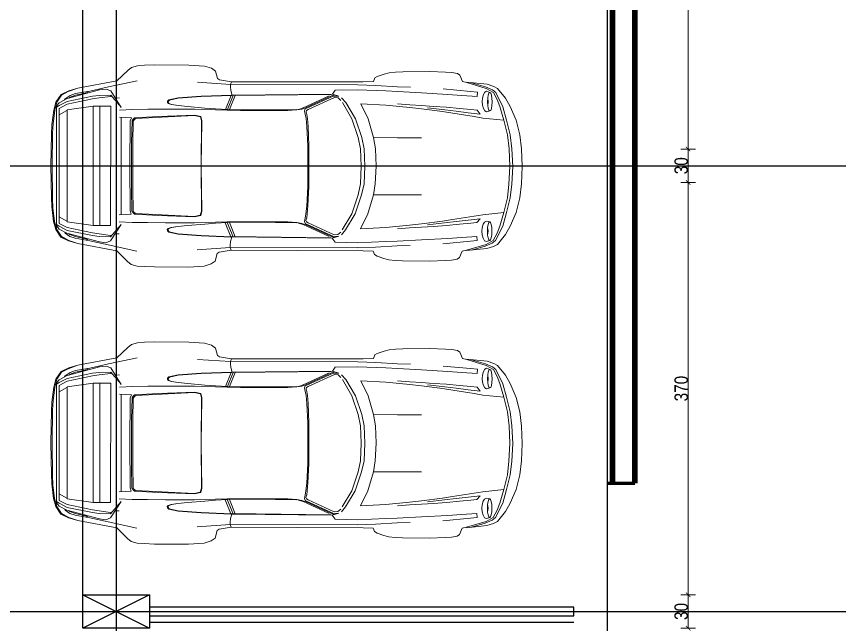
# Model space of a CAD drawing. Extents: x 250879 to 348495, y -51522 to -9360.
# Drawn here: x 308673 to 309412, y -23105 to -22559 of the extents above; entities that cross this region are included whole.
import ezdxf

# ---------------------------------------------------------------- set-up
doc = ezdxf.new("R2010")
doc.units = 0
doc.layers.get('0').update_dxf_attribs({"linetype": 'CONTINUOUS'})
doc.layers.get('DEFPOINTS').update_dxf_attribs({"color": 9, "linetype": 'CONTINUOUS'})
for name, color, linetype in [('AXIS', 1, 'CONTINUOUS'), ('COLUMN', 5, 'CONTINUOUS'), ('FURNITURE', 4, 'CONTINUOUS'), ('WALL', 7, 'CONTINUOUS'), ('WALL1', 2, 'CONTINUOUS')]:
    doc.layers.add(name, color=color, linetype=linetype)
doc.layers.add('dimention', color=151, linetype='CONTINUOUS', lineweight=13)
doc.layers.add('FIGURES', color=153, linetype='CONTINUOUS', lineweight=0)
doc.styles.add('yon', font='ARIALN.TTF')
doc.dimstyles.new('CM', dxfattribs={"dimscale": 0, "dimtxt": 12, "dimasz": 0.4, "dimexe": 50, "dimexo": 1000, "dimgap": 0.03, "dimtad": 1, "dimdec": 0, "dimzin": 0, "dimdsep": 46, "dimtxsty": 'yon', "dimblk": 'Ar thick3', "dimcen": 3, "dimdle": 8, "dimse1": 1, "dimse2": 1, "dimclrd": 8, "dimclre": 8, "dimclrt": 30, "dimadec": 0, "dimazin": 0, "dimtfac": 1, "dimtdec": 0, "dimtix": 1, "dimtmove": 1, "dimatfit": 3, "dimfxl": 50, "dimtolj": 1, "dimtzin": 0, "dimlwd": 9, "dimarcsym": 0})

# ---------------------------------------------------------------- blocks, each defined once
blk = doc.blocks.new('XREF1$0$02PCAR09')
at = {"color": 0, "linetype": 'ByBlock'}
for p, q in [((-136.04, 35.43), (-138.14, 34.83)), ((-133.57, 35.58), (-136.04, 35.43)), ((-129.86, 35.7), (-133.57, 35.58)), ((-117.88, 35.7), (-129.86, 35.7)), ((-112.33, 35.34), (-117.88, 35.7)), ((-109.85, 34.59), (-112.33, 35.34)), ((-139.39, 33.77), (-143.26, 30.05)), ((-138.14, 34.83), (-139.39, 33.77)), ((-108.47, 33.6), (-109.85, 34.59)), ((-107.73, 30.95), (-108.47, 33.6)), ((-48.85, 32.53), (-51.29, 31.76)), ((-47.09, 33.02), (-48.85, 32.53)), ((-44.85, 33.29), (-47.09, 33.02)), ((-42.26, 33.45), (-44.85, 33.29)), ((-32.75, 33.53), (-42.26, 33.45)), ((-27.18, 33.31), (-32.75, 33.53)), ((-24.96, 33.14), (-27.18, 33.31)), ((-22.98, 32.83), (-24.96, 33.14)), ((-22.13, 32.24), (-22.98, 32.83)), ((-21.22, 30), (-22.13, 32.24)), ((-143.26, 30.05), (-157.04, 27.42)), ((-136.16, 30.07), (-146.25, 27.9)), ((-103.18, 28.82), (-114.79, 29.59)), ((-107, 30.43), (-107.73, 30.95)), ((-102.8, 29.76), (-107, 30.43)), ((-103.18, 28.82), (-102.8, 29.76)), ((-56.22, 29.83), (-102.8, 29.76)), ((-52.64, 29.95), (-56.22, 29.83)), ((-52.16, 31.23), (-52.64, 29.95)), ((-51.29, 31.76), (-52.16, 31.23)), ((-19.65, 29.66), (-21.22, 30)), ((-12.48, 29.04), (-19.65, 29.78)), ((-12.79, 27.56), (-19.65, 29.66)), ((-13.04, 28.18), (-17.96, 29.55)), ((-162.98, 25.22), (-160.29, 26.5)), ((-160.49, 26.23), (-162.81, 24.98)), ((-149.39, 26.87), (-160.88, 23.8)), ((-157.04, 27.42), (-160.49, 26.23)), ((-160.29, 26.5), (-157.04, 27.42)), ((-152.81, 26.43), (-157.91, 25.53)), ((-153.47, 26.28), (-153.83, 25.85)), ((-146.25, 27.9), (-152.81, 26.43)), ((-147.04, 27.13), (-149.39, 26.87)), ((-145.43, 26.52), (-147.04, 27.13)), ((-141.73, 20.71), (-145.43, 26.52)), ((-58.2, 28.79), (-103.18, 28.82)), ((-103.18, 28.09), (-103.18, 28.82)), ((-103.06, 26.7), (-103.18, 28.09)), ((-102.68, 25.44), (-103.06, 26.7)), ((-67.1, 25.46), (-66.11, 26.89)), ((-58.32, 27.06), (-66.11, 26.89)), ((-48.2, 26.63), (-58.32, 27.06)), ((-58.2, 28.77), (-51.78, 28.55)), ((-51.78, 28.55), (-44.15, 28.14)), ((-44.15, 26.41), (-48.2, 26.63)), ((-44.15, 28.14), (-39.54, 27.93)), ((-35.6, 25.95), (-44.15, 26.41)), ((-28.03, 27.35), (-18.29, 26.45)), ((-18.29, 26.45), (-15.88, 26.19)), ((-15.88, 26.19), (-16.03, 24.72)), ((-13.76, 25.41), (-13.28, 26.26)), ((-13.28, 26.26), (-12.67, 26.55)), ((-10.59, 27.09), (-13.04, 28.18)), ((-10.26, 26.19), (-12.79, 27.56)), ((-12.67, 26.55), (-11.49, 26.19)), ((-10.14, 28.29), (-12.48, 29.04)), ((-11.81, 25.93), (-11.49, 26.19)), ((-11.49, 26.19), (-11.18, 25.93)), ((-9.43, 26.13), (-10.59, 27.09)), ((-8.9, 23.63), (-10.26, 26.19)), ((-8.78, 27.56), (-10.14, 28.29)), ((-5.94, 24.09), (-8.78, 27.56)), ((-164.79, 22.49), (-162.98, 25.22)), ((-162.81, 24.98), (-164.42, 22.49)), ((-160.88, 23.8), (-163.6, 22.32)), ((-161.5, 23.73), (-161.74, 23.33)), ((-159.78, 24.91), (-161.5, 23.73)), ((-151.85, 24.65), (-160.77, 22.81)), ((-160.77, 21.82), (-151.85, 23.66)), ((-159.78, 24.24), (-160.17, 23.99)), ((-157.91, 25.53), (-159.78, 24.91)), ((-157.91, 25.01), (-159.78, 24.24)), ((-153.83, 25.85), (-157.91, 25.01)), ((-149.51, 24.91), (-151.85, 24.65)), ((-151.85, 23.66), (-149.51, 24.04)), ((-145.43, 25.03), (-149.51, 24.91)), ((-149.51, 24.04), (-145.43, 24.53)), ((-145.43, 25.03), (-141.73, 20.73)), ((-145.43, 24.53), (-145.43, 25.03)), ((-142.39, 24.02), (-143.85, 23.95)), ((-125.37, 22.96), (-124.86, 23.34)), ((-124.86, 23.34), (-121.58, 24.14)), ((-124.69, 23.22), (-121.6, 24.01)), ((-121.6, 24.01), (-113.44, 24.57)), ((-121.58, 24.14), (-113.44, 24.69)), ((-113.44, 24.69), (-102.68, 25.08)), ((-113.44, 24.57), (-102.68, 24.96)), ((-104.9, 20.03), (-102.9, 24.96)), ((-104.22, 19.99), (-102.17, 24.96)), ((-101.45, 24.96), (-103.47, 19.98)), ((-67.1, 25.44), (-102.68, 25.06)), ((-102.68, 25.08), (-102.68, 25.44)), ((-102.68, 24.94), (-67.65, 25.32)), ((-102.68, 25.06), (-102.68, 24.94)), ((-77.45, 20.66), (-68.24, 24.88)), ((-67.39, 24.89), (-76.59, 20.66)), ((-76.17, 20.52), (-66.86, 24.77)), ((-66.4, 24.24), (-75.65, 20.03)), ((-66.42, 25.2), (-67.39, 24.89)), ((-67.1, 25.54), (-67.1, 25.54)), ((-64.81, 24.72), (-67.1, 25.46)), ((-66.86, 24.77), (-65.78, 24.81)), ((-65.14, 24.16), (-66.4, 24.24)), ((-65.78, 24.81), (-64.81, 24.72)), ((-64.13, 23.29), (-65.14, 24.16)), ((-62.4, 22.49), (-63.89, 24.21)), ((-26.33, 25.46), (-35.6, 25.95)), ((-21.41, 25.08), (-26.33, 25.46)), ((-16.03, 24.72), (-21.41, 25.08)), ((-14.22, 22.91), (-14.12, 24.14)), ((-14.12, 24.14), (-13.76, 25.41)), ((-12.31, 22.86), (-12.22, 24.26)), ((-12.22, 24.26), (-12.07, 25.22)), ((-12.22, 24.26), (-12.04, 22.86)), ((-12.07, 25.22), (-11.81, 25.93)), ((-11.18, 25.93), (-10.93, 25.22)), ((-10.93, 25.22), (-10.74, 24.13)), ((-10.74, 24.13), (-10.69, 22.86)), ((-6.9, 21.08), (-9.43, 26.13)), ((-7.91, 21.15), (-8.9, 23.63)), ((-4.27, 21.14), (-5.94, 24.09)), ((-165.56, 19.69), (-164.79, 22.49)), ((-164.42, 22.49), (-165.19, 19.69)), ((-163.6, 22.32), (-164.59, 21.21)), ((-163.6, 21.32), (-164.59, 20.71)), ((-164.59, -21.21), (-164.59, 21.21)), ((-160.77, 22.81), (-163.6, 21.32)), ((-163.6, 20.33), (-160.77, 21.82)), ((-160.77, 19.82), (-151.61, 21.07)), ((-151.61, 21.07), (-151.61, -21.07)), ((-151.61, 21.07), (-145.43, 21.07)), ((-149.26, 21.07), (-149.26, -21.19)), ((-145.43, -21.07), (-145.43, 21.07)), ((-125.42, 22.45), (-125.37, 22.96)), ((-125.08, 22.11), (-125.42, 22.45)), ((-125.15, 22.43), (-125.13, 22.84)), ((-124.89, 22.11), (-125.15, 22.43)), ((-125.13, 22.84), (-124.69, 23.22)), ((-124.01, 21.73), (-125.08, 22.11)), ((-123.84, 21.73), (-124.89, 22.11)), ((-121.62, 21.38), (-124.01, 21.73)), ((-121.62, 21.38), (-123.84, 21.73)), ((-118.22, 21.03), (-121.62, 21.38)), ((-112.19, 20.51), (-118.22, 21.03)), ((-108.37, 20.23), (-112.19, 20.51)), ((-78.74, 20.2), (-77.45, 20.66)), ((-77.21, 20.44), (-77.89, 20.2)), ((-76.59, 20.66), (-77.21, 20.44)), ((-76.71, 20.25), (-76.17, 20.52)), ((-60.22, 16.82), (-63.6, 22.49)), ((-58.97, 16.82), (-62.4, 22.49)), ((-57.13, 22.11), (-54.53, 16.8)), ((-48.2, 21.63), (-57.13, 22.11)), ((-39.78, 20.85), (-48.2, 21.63)), ((-39.78, 21.75), (-44.12, 22.11)), ((-35.6, 21.46), (-39.78, 21.75)), ((-35.6, 20.37), (-39.78, 20.85)), ((-31.38, 21.21), (-35.6, 21.46)), ((-28.21, 19.38), (-35.6, 20.37)), ((-33.48, 20.69), (-27.45, 19.99)), ((-26.79, 20.88), (-31.38, 21.21)), ((-22.2, 20.45), (-26.79, 20.88)), ((-18.2, 20.06), (-22.2, 20.45)), ((-14.12, 21.68), (-14.22, 22.91)), ((-13.76, 20.44), (-14.12, 21.68)), ((-13.28, 19.65), (-13.76, 20.44)), ((-12.24, 21.56), (-12.31, 22.86)), ((-12.04, 22.86), (-12.24, 21.56)), ((-12.07, 20.57), (-12.24, 21.58)), ((-11.81, 19.84), (-12.07, 20.57)), ((-10.93, 20.51), (-11.18, 19.81)), ((-10.74, 21.58), (-10.93, 20.51)), ((-10.69, 22.86), (-10.74, 21.58)), ((-6.56, 16.32), (-7.91, 21.15)), ((-5.57, 16.32), (-6.9, 21.08)), ((-2.17, 16.31), (-4.27, 21.14)), ((-166.21, 14.44), (-165.56, 19.69)), ((-165.19, 19.69), (-165.8, 14.82)), ((-163.6, 20.33), (-163.6, -20.33)), ((-163.6, 18.05), (-160.88, 19.53)), ((-160.77, 19.82), (-160.77, -19.82)), ((-137.77, 19.96), (-142.39, 19.75)), ((-132.34, 20.03), (-137.77, 19.96)), ((-128.55, 17.52), (-136.98, 17.01)), ((-136.55, 16.78), (-115.95, 17.82)), ((-126.04, 20.1), (-132.34, 20.03)), ((-115.76, 17.94), (-128.55, 17.52)), ((-115.78, 20.11), (-126.04, 20.1)), ((-115.95, 17.82), (-113.73, 17.36)), ((-108.37, 19.87), (-115.78, 20.11)), ((-113.56, 17.48), (-115.76, 17.94)), ((-113.2, 16.07), (-113.56, 17.48)), ((-104.22, 19.99), (-108.37, 20.23)), ((-104.27, 19.73), (-108.37, 19.87)), ((-99.56, 19.65), (-104.27, 19.73)), ((-99.52, 19.84), (-104.22, 19.99)), ((-87.11, 19.64), (-99.56, 19.65)), ((-87.11, 19.87), (-99.52, 19.84)), ((-82.86, 19.87), (-87.11, 19.87)), ((-82.86, 19.72), (-87.11, 19.64)), ((-79.67, 19.98), (-82.86, 19.87)), ((-79.63, 19.86), (-82.86, 19.72)), ((-79.67, 19.96), (-78.74, 20.2)), ((-77.89, 20.2), (-79.63, 19.86)), ((-76.95, 19.52), (-76.71, 20.25)), ((-76.73, 18.37), (-76.95, 19.52)), ((-76.42, 16.82), (-76.73, 18.37)), ((-76.22, 19.69), (-76.44, 19.24)), ((-76.44, 19.24), (-76.15, 18.22)), ((-75.65, 20.03), (-76.22, 19.69)), ((-76.15, 18.22), (-75.93, 16.82)), ((-24.62, 18.78), (-28.21, 19.38)), ((-27.45, 19.99), (-23.36, 19.5)), ((-17.01, 17.6), (-24.62, 18.78)), ((-23.36, 19.5), (-19.12, 18.97)), ((-19.12, 18.97), (-14.89, 18.51)), ((-16, 19.87), (-18.2, 20.06)), ((-13.95, 17.11), (-17.01, 17.6)), ((-14.89, 18.51), (-16, 19.87)), ((-12.67, 19.33), (-13.28, 19.65)), ((-11.49, 19.6), (-12.67, 19.33)), ((-11.49, 19.6), (-11.81, 19.84)), ((-11.18, 19.81), (-11.49, 19.6)), ((-165.8, 14.82), (-165.94, 11.59)), ((-138.14, 17.06), (-142.38, 17.26)), ((-141.73, 17.26), (-141.73, -17.16)), ((-138.66, 0), (-138.57, 15.9)), ((-138.57, 15.9), (-138.14, 17.06)), ((-137.9, 15.9), (-138.04, 8.28)), ((-137.51, 16.58), (-137.9, 15.9)), ((-137.56, 8.16), (-137.48, 15.78)), ((-136.98, 17.01), (-137.51, 16.58)), ((-137.48, 15.78), (-137.08, 16.44)), ((-137.08, 16.44), (-136.55, 16.78)), ((-113.73, 17.36), (-113.35, 15.95)), ((-113.4, -0.02), (-113.2, 16.07)), ((-113.35, 15.95), (-113.4, 0.02)), ((-76.1, 14.07), (-76.42, 16.82)), ((-75.93, 16.82), (-75.72, 13.98)), ((-60.22, 16.82), (-60.22, 16.82)), ((-58, 10.14), (-60.22, 16.82)), ((-56.75, 10.14), (-58.97, 16.82)), ((-54.53, 16.8), (-52.55, 10.14)), ((-6.56, 16.32), (-13.95, 17.11)), ((-5.26, 11.13), (-6.56, 16.32)), ((-4.27, 11.13), (-5.57, 16.32)), ((-0.87, 11.13), (-2.17, 16.31)), ((-166.35, 11.22), (-166.21, 14.44)), ((-76.1, 14.07), (-75.74, 7.15)), ((-75.72, 13.98), (-75.43, 7.15)), ((-166.57, 0.02), (-166.35, 11.22)), ((-165.94, 11.59), (-166.08, 0)), ((-57.13, 6.18), (-58, 10.14)), ((-55.9, 6.18), (-56.75, 10.14)), ((-52.55, 10.14), (-44.12, 10.09)), ((-52.55, 10.14), (-51.92, 6.18)), ((-44.12, 10.09), (-35.6, 10.09)), ((-4.7, 6.2), (-5.26, 11.13)), ((-3.7, 6.2), (-4.27, 11.13)), ((-0.31, 6.18), (-0.87, 11.13)), ((-138.04, 8.28), (-138.04, 0)), ((-137.56, 0), (-137.56, 8.16)), ((-75.74, 7.15), (-75.77, 0)), ((-75.43, 7.15), (-75.4, 0)), ((-56.89, 0), (-57.13, 6.18)), ((-55.64, 0), (-55.9, 6.18)), ((-51.92, 6.18), (-51.68, 0)), ((-4.39, 0), (-4.7, 6.2)), ((-3.4, 0), (-3.7, 6.2)), ((0, 0), (-0.31, 6.18)), ((-165.94, -11.59), (-166.08, 0)), ((-138.66, 0), (-138.57, -15.9)), ((-138.04, -8.28), (-138.04, 0)), ((-137.56, 0), (-137.56, -8.16)), ((-113.4, 0.02), (-113.2, -16.07)), ((-75.74, -7.15), (-75.77, 0)), ((-75.43, -7.15), (-75.4, 0)), ((-56.89, 0), (-57.13, -6.18)), ((-55.64, 0), (-55.9, -6.18)), ((-51.92, -6.18), (-51.68, 0)), ((-4.39, 0), (-4.7, -6.2)), ((-3.4, 0), (-3.7, -6.2)), ((0, 0), (-0.31, -6.18)), ((-166.57, -0.02), (-166.35, -11.22)), ((-113.35, -15.95), (-113.4, -0.02)), ((-137.9, -15.9), (-138.04, -8.28)), ((-137.56, -8.16), (-137.48, -15.78)), ((-76.1, -14.07), (-75.74, -7.15)), ((-75.72, -13.98), (-75.43, -7.15)), ((-57.13, -6.18), (-58, -10.14)), ((-55.9, -6.18), (-56.75, -10.14)), ((-52.55, -10.14), (-51.92, -6.18)), ((-4.7, -6.2), (-5.26, -11.13)), ((-3.7, -6.2), (-4.27, -11.13)), ((-0.31, -6.18), (-0.87, -11.13)), ((-166.35, -11.22), (-166.21, -14.44)), ((-165.8, -14.82), (-165.94, -11.59)), ((-58, -10.14), (-60.22, -16.82)), ((-56.75, -10.14), (-58.97, -16.82)), ((-54.53, -16.8), (-52.55, -10.14)), ((-52.55, -10.14), (-44.12, -10.09)), ((-44.12, -10.09), (-35.6, -10.09)), ((-5.26, -11.13), (-6.56, -16.32)), ((-4.27, -11.13), (-5.57, -16.32)), ((-0.87, -11.13), (-2.17, -16.31)), ((-166.21, -14.44), (-165.56, -19.69)), ((-76.1, -14.07), (-76.42, -16.82)), ((-75.93, -16.82), (-75.72, -13.98)), ((-165.19, -19.69), (-165.8, -14.82)), ((-138.14, -17.06), (-142.38, -17.26)), ((-138.57, -15.9), (-138.14, -17.06)), ((-137.51, -16.58), (-137.9, -15.9)), ((-136.98, -17.01), (-137.51, -16.58)), ((-137.48, -15.78), (-137.08, -16.44)), ((-137.08, -16.44), (-136.55, -16.78)), ((-128.55, -17.52), (-136.98, -17.01)), ((-136.55, -16.78), (-115.95, -17.82)), ((-115.95, -17.82), (-113.73, -17.36)), ((-113.73, -17.36), (-113.35, -15.95)), ((-113.2, -16.07), (-113.56, -17.48)), ((-76.42, -16.82), (-76.73, -18.37)), ((-76.15, -18.22), (-75.93, -16.82)), ((-60.22, -16.82), (-63.6, -22.49)), ((-58.97, -16.82), (-62.4, -22.49)), ((-60.22, -16.82), (-60.22, -16.82)), ((-57.13, -22.11), (-54.53, -16.8)), ((-13.95, -17.11), (-17.01, -17.6)), ((-6.56, -16.32), (-13.95, -17.11)), ((-6.56, -16.32), (-7.91, -21.15)), ((-5.57, -16.32), (-6.9, -21.08)), ((-2.17, -16.31), (-4.27, -21.14)), ((-165.56, -19.69), (-164.79, -22.49)), ((-164.42, -22.49), (-165.19, -19.69)), ((-163.6, -18.05), (-160.88, -19.53)), ((-163.6, -20.33), (-160.77, -21.82)), ((-160.77, -19.82), (-151.61, -21.07)), ((-137.77, -19.96), (-142.39, -19.75)), ((-132.34, -20.03), (-137.77, -19.96)), ((-126.04, -20.1), (-132.34, -20.03)), ((-115.76, -17.94), (-128.55, -17.52)), ((-115.78, -20.11), (-126.04, -20.1)), ((-108.37, -19.87), (-115.78, -20.11)), ((-113.56, -17.48), (-115.76, -17.94)), ((-108.37, -20.23), (-112.19, -20.51)), ((-104.27, -19.73), (-108.37, -19.87)), ((-104.22, -19.99), (-108.37, -20.23)), ((-104.9, -20.03), (-102.9, -24.96)), ((-99.56, -19.65), (-104.27, -19.73)), ((-99.52, -19.84), (-104.22, -19.99)), ((-104.22, -19.99), (-102.17, -24.96)), ((-101.45, -24.96), (-103.47, -19.98)), ((-87.11, -19.64), (-99.56, -19.65)), ((-87.11, -19.87), (-99.52, -19.84)), ((-82.86, -19.72), (-87.11, -19.64)), ((-82.86, -19.87), (-87.11, -19.87)), ((-79.63, -19.86), (-82.86, -19.72)), ((-79.67, -19.98), (-82.86, -19.87)), ((-79.67, -19.96), (-78.74, -20.2)), ((-77.89, -20.2), (-79.63, -19.86)), ((-78.74, -20.2), (-77.45, -20.66)), ((-77.21, -20.44), (-77.89, -20.2)), ((-76.73, -18.37), (-76.95, -19.52)), ((-76.95, -19.52), (-76.71, -20.25)), ((-76.71, -20.25), (-76.17, -20.52)), ((-76.44, -19.24), (-76.15, -18.22)), ((-76.22, -19.69), (-76.44, -19.24)), ((-75.65, -20.03), (-76.22, -19.69)), ((-66.4, -24.24), (-75.65, -20.03)), ((-28.21, -19.38), (-35.6, -20.37)), ((-33.48, -20.69), (-27.45, -19.99)), ((-24.62, -18.78), (-28.21, -19.38)), ((-27.45, -19.99), (-23.36, -19.5)), ((-17.01, -17.6), (-24.62, -18.78)), ((-23.36, -19.5), (-19.12, -18.97)), ((-18.2, -20.06), (-22.2, -20.45)), ((-19.12, -18.97), (-14.89, -18.51)), ((-16, -19.87), (-18.2, -20.06)), ((-14.89, -18.51), (-16, -19.87)), ((-13.28, -19.65), (-13.76, -20.44)), ((-12.67, -19.33), (-13.28, -19.65)), ((-11.49, -19.6), (-12.67, -19.33)), ((-11.81, -19.84), (-12.07, -20.57)), ((-11.49, -19.6), (-11.81, -19.84)), ((-11.18, -19.81), (-11.49, -19.6)), ((-10.93, -20.51), (-11.18, -19.81)), ((-164.79, -22.49), (-162.98, -25.22)), ((-163.6, -21.32), (-164.59, -20.71)), ((-163.6, -22.32), (-164.59, -21.21)), ((-162.81, -24.98), (-164.42, -22.49)), ((-160.77, -22.81), (-163.6, -21.32)), ((-160.88, -23.8), (-163.6, -22.32)), ((-160.77, -21.82), (-151.85, -23.66)), ((-151.85, -24.65), (-160.77, -22.81)), ((-151.61, -21.07), (-145.43, -21.07)), ((-141.73, -20.71), (-145.43, -26.52)), ((-145.43, -25.03), (-141.73, -20.73)), ((-125.08, -22.11), (-125.42, -22.45)), ((-125.42, -22.45), (-125.37, -22.96)), ((-125.37, -22.96), (-124.86, -23.34)), ((-124.89, -22.11), (-125.15, -22.43)), ((-125.15, -22.43), (-125.13, -22.84)), ((-125.13, -22.84), (-124.69, -23.22)), ((-124.01, -21.73), (-125.08, -22.11)), ((-123.84, -21.73), (-124.89, -22.11)), ((-124.69, -23.22), (-121.6, -24.01)), ((-121.62, -21.38), (-124.01, -21.73)), ((-121.62, -21.38), (-123.84, -21.73)), ((-118.22, -21.03), (-121.62, -21.38)), ((-112.19, -20.51), (-118.22, -21.03)), ((-77.45, -20.66), (-68.24, -24.88)), ((-76.59, -20.66), (-77.21, -20.44)), ((-67.39, -24.89), (-76.59, -20.66)), ((-76.17, -20.52), (-66.86, -24.77)), ((-62.4, -22.49), (-63.89, -24.21)), ((-48.2, -21.63), (-57.13, -22.11)), ((-39.78, -20.85), (-48.2, -21.63)), ((-39.78, -21.75), (-44.12, -22.11)), ((-35.6, -20.37), (-39.78, -20.85)), ((-35.6, -21.46), (-39.78, -21.75)), ((-31.38, -21.21), (-35.6, -21.46)), ((-26.79, -20.88), (-31.38, -21.21)), ((-22.2, -20.45), (-26.79, -20.88)), ((-14.12, -21.68), (-14.22, -22.91)), ((-14.22, -22.91), (-14.12, -24.14)), ((-13.76, -20.44), (-14.12, -21.68)), ((-12.24, -21.56), (-12.31, -22.86)), ((-12.31, -22.86), (-12.22, -24.26)), ((-12.07, -20.57), (-12.24, -21.58)), ((-12.04, -22.86), (-12.24, -21.56)), ((-12.22, -24.26), (-12.04, -22.86)), ((-10.74, -21.58), (-10.93, -20.51)), ((-10.69, -22.86), (-10.74, -21.58)), ((-10.74, -24.13), (-10.69, -22.86)), ((-6.9, -21.08), (-9.43, -26.13)), ((-7.91, -21.15), (-8.9, -23.63)), ((-4.27, -21.14), (-5.94, -24.09)), ((-162.98, -25.22), (-160.29, -26.5)), ((-160.49, -26.23), (-162.81, -24.98)), ((-161.5, -23.73), (-161.74, -23.33)), ((-159.78, -24.91), (-161.5, -23.73)), ((-149.39, -26.87), (-160.88, -23.8)), ((-159.78, -24.24), (-160.17, -23.99)), ((-157.91, -25.01), (-159.78, -24.24)), ((-157.91, -25.53), (-159.78, -24.91)), ((-153.83, -25.85), (-157.91, -25.01)), ((-152.81, -26.43), (-157.91, -25.53)), ((-153.47, -26.28), (-153.83, -25.85)), ((-151.85, -23.66), (-149.51, -24.04)), ((-149.51, -24.91), (-151.85, -24.65)), ((-149.51, -24.04), (-145.43, -24.53)), ((-145.43, -25.03), (-149.51, -24.91)), ((-145.43, -24.53), (-145.43, -25.03)), ((-142.39, -24.02), (-143.85, -23.95)), ((-124.86, -23.34), (-121.58, -24.14)), ((-121.6, -24.01), (-113.44, -24.57)), ((-121.58, -24.14), (-113.44, -24.69)), ((-113.44, -24.57), (-102.68, -24.96)), ((-113.44, -24.69), (-102.68, -25.08)), ((-102.68, -25.44), (-103.06, -26.7)), ((-102.68, -25.06), (-102.68, -24.94)), ((-102.68, -24.94), (-67.65, -25.32)), ((-67.1, -25.44), (-102.68, -25.06)), ((-102.68, -25.08), (-102.68, -25.44)), ((-66.42, -25.2), (-67.39, -24.89)), ((-64.81, -24.72), (-67.1, -25.46)), ((-67.1, -25.46), (-66.11, -26.89)), ((-67.1, -25.54), (-67.1, -25.54)), ((-66.86, -24.77), (-65.78, -24.81)), ((-65.14, -24.16), (-66.4, -24.24)), ((-65.78, -24.81), (-64.81, -24.72)), ((-64.13, -23.29), (-65.14, -24.16)), ((-35.6, -25.95), (-44.15, -26.41)), ((-26.33, -25.46), (-35.6, -25.95)), ((-21.41, -25.08), (-26.33, -25.46)), ((-16.03, -24.72), (-21.41, -25.08)), ((-15.88, -26.19), (-16.03, -24.72)), ((-14.12, -24.14), (-13.76, -25.41)), ((-13.76, -25.41), (-13.28, -26.26)), ((-12.22, -24.26), (-12.07, -25.22)), ((-12.07, -25.22), (-11.81, -25.93)), ((-11.81, -25.93), (-11.49, -26.19)), ((-11.49, -26.19), (-11.18, -25.93)), ((-11.18, -25.93), (-10.93, -25.22)), ((-10.93, -25.22), (-10.74, -24.13)), ((-9.43, -26.13), (-10.59, -27.09)), ((-8.9, -23.63), (-10.26, -26.19)), ((-5.94, -24.09), (-8.78, -27.56)), ((-157.04, -27.42), (-160.49, -26.23)), ((-160.29, -26.5), (-157.04, -27.42)), ((-143.26, -30.05), (-157.04, -27.42)), ((-146.25, -27.9), (-152.81, -26.43)), ((-147.04, -27.13), (-149.39, -26.87)), ((-145.43, -26.52), (-147.04, -27.13)), ((-136.16, -30.07), (-146.25, -27.9)), ((-103.18, -28.82), (-114.79, -29.59)), ((-103.06, -26.7), (-103.18, -28.09)), ((-103.18, -28.09), (-103.18, -28.82)), ((-58.2, -28.79), (-103.18, -28.82)), ((-103.18, -28.82), (-102.8, -29.76)), ((-58.32, -27.06), (-66.11, -26.89)), ((-48.2, -26.63), (-58.32, -27.06)), ((-58.2, -28.77), (-51.78, -28.55)), ((-51.78, -28.55), (-44.15, -28.14)), ((-44.15, -26.41), (-48.2, -26.63)), ((-44.15, -28.14), (-39.54, -27.93)), ((-28.03, -27.35), (-18.29, -26.45)), ((-12.79, -27.56), (-19.65, -29.66)), ((-12.48, -29.04), (-19.65, -29.78)), ((-18.29, -26.45), (-15.88, -26.19)), ((-13.04, -28.18), (-17.96, -29.55)), ((-13.28, -26.26), (-12.67, -26.55)), ((-10.59, -27.09), (-13.04, -28.18)), ((-10.26, -26.19), (-12.79, -27.56)), ((-12.67, -26.55), (-11.49, -26.19)), ((-10.14, -28.29), (-12.48, -29.04)), ((-8.78, -27.56), (-10.14, -28.29)), ((-139.39, -33.77), (-143.26, -30.05)), ((-107.73, -30.95), (-108.47, -33.6)), ((-107, -30.43), (-107.73, -30.95)), ((-102.8, -29.76), (-107, -30.43)), ((-56.22, -29.83), (-102.8, -29.76)), ((-52.64, -29.95), (-56.22, -29.83)), ((-52.16, -31.23), (-52.64, -29.95)), ((-51.29, -31.76), (-52.16, -31.23)), ((-48.85, -32.53), (-51.29, -31.76)), ((-21.22, -30), (-22.13, -32.24)), ((-19.65, -29.66), (-21.22, -30)), ((-138.14, -34.83), (-139.39, -33.77)), ((-136.04, -35.43), (-138.14, -34.83)), ((-109.85, -34.59), (-112.33, -35.34)), ((-108.47, -33.6), (-109.85, -34.59)), ((-47.09, -33.02), (-48.85, -32.53)), ((-44.85, -33.29), (-47.09, -33.02)), ((-42.26, -33.45), (-44.85, -33.29)), ((-32.75, -33.53), (-42.26, -33.45)), ((-27.18, -33.31), (-32.75, -33.53)), ((-24.96, -33.14), (-27.18, -33.31)), ((-22.98, -32.83), (-24.96, -33.14)), ((-22.13, -32.24), (-22.98, -32.83)), ((-133.57, -35.58), (-136.04, -35.43)), ((-129.86, -35.7), (-133.57, -35.58)), ((-117.88, -35.7), (-129.86, -35.7)), ((-112.33, -35.34), (-117.88, -35.7))]:
    blk.add_line(p, q, dxfattribs=at)
blk = doc.blocks.new('COLUMN')
at = {"layer": 'AXIS'}
for p, q in [((236924.7, -9644.26), (236984.7, -9674.26)), ((236984.7, -9644.26), (236924.7, -9674.26))]:
    blk.add_line(p, q, dxfattribs=at)
at = {"layer": 'COLUMN'}
blk.add_lwpolyline([(236924.7, -9644.26), (236984.7, -9644.26), (236984.7, -9674.26), (236924.7, -9674.26)], close=True, dxfattribs=at)
blk = doc.blocks.new('AXISG')
at = {"layer": 'AXIS'}
for p, q in [((307035.68, -19949.16), (307035.68, -23531.69)), ((305587.52, -22693), (307936.9, -22693)), ((305587.52, -23093.16), (307936.9, -23093.16))]:
    blk.add_line(p, q, dxfattribs=at)
at = {"layer": 'WALL', "linetype": 'Continuous'}
blk.add_blockref('COLUMN', (70080.98, -13433.91), dxfattribs=at)
blk = doc.blocks.new('Ar thick3')
at = {"layer": 'dimention'}
blk.add_line((0, 16.2), (0, -16.2), dxfattribs=at)
at = {"layer": 'dimention', "const_width": 1.5}
blk.add_lwpolyline([(-5, -5.1), (5, 4.9)], dxfattribs=at)
blk = doc.blocks.new('*D1219')
at = {"layer": 'DEFPOINTS', "color": 0, "linetype": 'Continuous', "transparency": 16777216}
for p in [(309232.9, -23078), (309275.69, -23078), (309232.9, -23108)]:
    blk.add_point(p, dxfattribs=at)
at = {"layer": 'WALL', "color": 8, "linetype": 'Continuous', "lineweight": 9, "transparency": 16777216}
blk.add_line((309275.69, -23107.6), (309275.69, -23078.4), dxfattribs=at)
at = {"layer": 'WALL', "color": 8, "linetype": 'Continuous', "lineweight": 9, "transparency": 16777216, "xscale": 0.4, "yscale": 0.4, "zscale": 0.4}
for p, rotation in [((309275.69, -23078), 90), ((309275.69, -23108), 270)]:
    blk.add_blockref('Ar thick3', p, dxfattribs=dict(at, rotation=rotation))
at = {"layer": 'WALL', "color": 30, "linetype": 'Continuous', "transparency": 16777216, "insert": (309269.53, -23093), "char_height": 12, "attachment_point": 5, "rotation": 90, "style": 'yon'}
blk.add_mtext('\\A1;30', dxfattribs=at)
blk = doc.blocks.new('*D1220')
at = {"layer": 'DEFPOINTS', "color": 0, "linetype": 'Continuous', "transparency": 16777216}
for p in [(309232.9, -22707.83), (309275.69, -22707.83), (309232.9, -23078)]:
    blk.add_point(p, dxfattribs=at)
at = {"layer": 'WALL', "color": 8, "linetype": 'Continuous', "lineweight": 9, "transparency": 16777216}
blk.add_line((309275.69, -23077.6), (309275.69, -22708.23), dxfattribs=at)
at = {"layer": 'WALL', "color": 8, "linetype": 'Continuous', "lineweight": 9, "transparency": 16777216, "xscale": 0.4, "yscale": 0.4, "zscale": 0.4}
for p, rotation in [((309275.69, -22707.83), 90), ((309275.69, -23078), 270)]:
    blk.add_blockref('Ar thick3', p, dxfattribs=dict(at, rotation=rotation))
at = {"layer": 'WALL', "color": 30, "linetype": 'Continuous', "transparency": 16777216, "insert": (309269.53, -22892.92), "char_height": 12, "attachment_point": 5, "rotation": 90, "style": 'yon'}
blk.add_mtext('\\A1;370', dxfattribs=at)
blk = doc.blocks.new('*D1221')
at = {"layer": 'DEFPOINTS', "color": 0, "linetype": 'Continuous', "transparency": 16777216}
for p in [(309232.9, -22677.83), (309275.69, -22677.83), (309232.9, -22707.83)]:
    blk.add_point(p, dxfattribs=at)
at = {"layer": 'WALL', "color": 8, "linetype": 'Continuous', "lineweight": 9, "transparency": 16777216}
blk.add_line((309275.69, -22707.43), (309275.69, -22678.23), dxfattribs=at)
at = {"layer": 'WALL', "color": 8, "linetype": 'Continuous', "lineweight": 9, "transparency": 16777216, "xscale": 0.4, "yscale": 0.4, "zscale": 0.4}
for p, rotation in [((309275.69, -22677.83), 90), ((309275.69, -22707.83), 270)]:
    blk.add_blockref('Ar thick3', p, dxfattribs=dict(at, rotation=rotation))
at = {"layer": 'WALL', "color": 30, "linetype": 'Continuous', "transparency": 16777216, "insert": (309269.53, -22692.83), "char_height": 12, "attachment_point": 5, "rotation": 90, "style": 'yon'}
blk.add_mtext('\\A1;30', dxfattribs=at)
blk = doc.blocks.new('*D1222')
at = {"layer": 'DEFPOINTS', "color": 0, "linetype": 'Continuous', "transparency": 16777216}
for p in [(309232.9, -22307.67), (309275.69, -22307.67), (309232.9, -22677.83)]:
    blk.add_point(p, dxfattribs=at)
at = {"layer": 'WALL', "color": 8, "linetype": 'Continuous', "lineweight": 9, "transparency": 16777216}
blk.add_line((309275.69, -22677.43), (309275.69, -22308.07), dxfattribs=at)
at = {"layer": 'WALL', "color": 8, "linetype": 'Continuous', "lineweight": 9, "transparency": 16777216, "xscale": 0.4, "yscale": 0.4, "zscale": 0.4}
for p, rotation in [((309275.69, -22307.67), 90), ((309275.69, -22677.83), 270)]:
    blk.add_blockref('Ar thick3', p, dxfattribs=dict(at, rotation=rotation))
at = {"layer": 'WALL', "color": 30, "linetype": 'Continuous', "transparency": 16777216, "insert": (309269.53, -22492.75), "char_height": 12, "attachment_point": 5, "rotation": 90, "style": 'yon'}
blk.add_mtext('\\A1;370', dxfattribs=at)

msp = doc.modelspace()

# ---------------------------------------------------------------- linework, layer by layer
at = {"layer": 'AXIS'}
for p, q in [((308762.41953, -19874.391), (308762.41953, -23531.69157)), ((309202.89641, -19873.99297), (309202.89641, -23524.12587)), ((307567.25552, -22692.99755), (309663.64124, -22692.99755))]:
    msp.add_line(p, q, dxfattribs=at)
at = {"layer": 'FURNITURE', "ltscale": 3}
msp.add_line((308732.41953, -23078.16214), (308732.41953, -20302.83296), dxfattribs=at)
for points in [[(308792.41953, -23096.82649), (309173.22558, -23096.82649), (309173.22558, -23089.16861), (308792.41953, -23089.16861)], [(309173.22558, -23102.99755), (308792.41953, -23102.99755)]]:
    msp.add_lwpolyline(points, dxfattribs=at)
at = {"layer": 'WALL', "linetype": 'Continuous', "ltscale": 3, "const_width": 5}
for points in [[(309207.89641, -21507.66838), (309207.89641, -22977.99755)], [(309227.89641, -21507.66838), (309227.89641, -22977.99755)]]:
    msp.add_lwpolyline(points, dxfattribs=at)
at = {"layer": 'WALL', "linetype": 'Continuous', "const_width": 3}
msp.add_lwpolyline([(309227.89641, -22977.99755), (309202.89641, -22977.99755)], dxfattribs=at)
at = {"layer": 'WALL1'}
msp.add_line((308772.74871, -23092.99755), (309173.22558, -23092.99755), dxfattribs=at)

# ---------------------------------------------------------------- block references
at = {"layer": 'FIGURES', "lineweight": 0, "xscale": 2.539999999841102, "yscale": 2.539999999841102, "zscale": 2.539999999841102, "rotation": 359.923157586217}
for p in [(309126.88491, -22693.52161), (309126.88491, -22942.20502, -260.82678)]:
    msp.add_blockref('XREF1$0$02PCAR09', p, dxfattribs=at)
at = {"layer": 'WALL', "linetype": 'Continuous'}
msp.add_blockref('AXISG', (1726.73997, 0.16459), dxfattribs=at)

# ---------------------------------------------------------------- dimensions: what is measured, and where the dimension line sits
for base, p1, p2, picture, middle in [((309275.69024, -22307.66838), (309232.89641, -22677.83296), (309232.89641, -22307.66838), '*D1222', (309269.53336, -22492.75067)), ((309275.69024, -22677.83296), (309232.89641, -22707.83296), (309232.89641, -22677.83296), '*D1221', (309269.53336, -22692.83296)), ((309275.69024, -22707.83296), (309232.89641, -23077.99755), (309232.89641, -22707.83296), '*D1220', (309269.53336, -22892.91526)), ((309275.69024, -23077.99755), (309232.89641, -23107.99755), (309232.89641, -23077.99755), '*D1219', (309269.53336, -23092.99755))]:
    dim = msp.add_linear_dim(base=base, p1=p1, p2=p2, angle=90, dimstyle='CM', override={"dimscale": 1}, dxfattribs=at)
    dim.commit()
    dim.dimension.update_dxf_attribs({"geometry": picture, "text_midpoint": middle})

doc.saveas('drawing.dxf')
